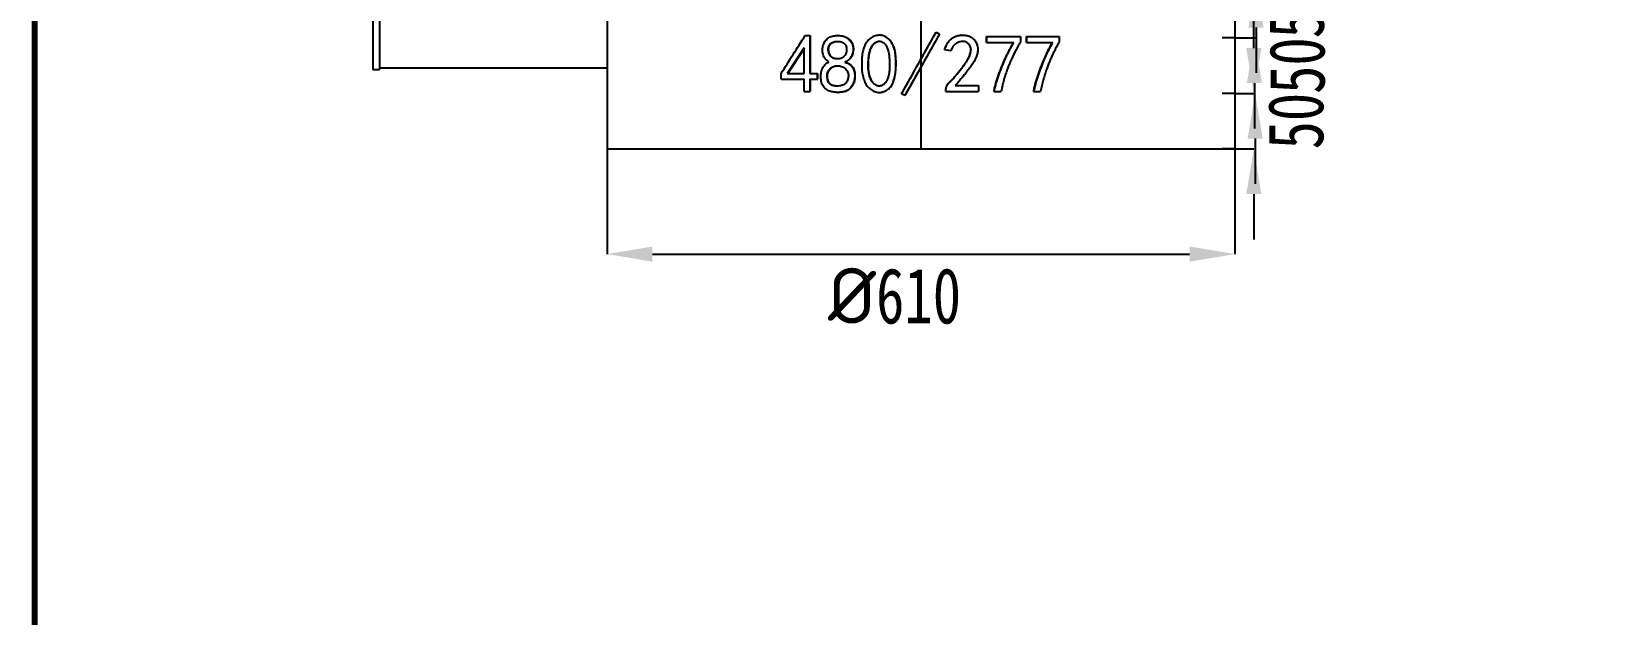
# Model space of a CAD drawing. Header units: millimetres. Extents: x 0 to 6631, y 0 to 4689.
# Drawn here: x 408 to 1829, y 2341 to 2866 of the extents above; entities that cross this region are included whole.
import ezdxf

# ---------------------------------------------------------------- set-up
doc = ezdxf.new("R2010")
doc.units = ezdxf.units.MM
doc.header["$LTSCALE"] = 13
doc.linetypes.add('CENTERX2', pattern=[101.6, 63.5, -12.7, 12.7, -12.7])
for name, color, linetype in [('1', 4, 'Continuous'), ('中心线', 1, 'CENTERX2'), ('几何体', 7, 'Continuous'), ('尺寸', 3, 'Continuous'), ('草图直线', 1, 'Continuous')]:
    doc.layers.add(name, color=color, linetype=linetype)
doc.styles.add('SLDTEXTSTYLE0', font='hyswlongfangsong.ttf')
doc.dimstyles.new('SLDDIMSTYLE0', dxfattribs={"dimtxt": 50, "dimasz": 40.8, "dimexe": 0, "dimexo": 0.0625, "dimgap": 12.5, "dimtad": 2, "dimdec": 0, "dimrnd": 1e-09, "dimzin": 12, "dimdsep": 46, "dimtxsty": 'SLDTEXTSTYLE0', "dimsah": 1, "dimcen": 0.09, "dimadec": 0, "dimazin": 3, "dimtfac": 1, "dimtdec": 0, "dimtmove": 0, "dimatfit": 0, "dimfxl": 1, "dimfrac": 2, "dimtolj": 1, "dimtzin": 12, "dimarcsym": 0})
doc.dimstyles.new('SLDDIMSTYLE1', dxfattribs={"dimtxt": 50, "dimasz": 40.8, "dimexe": 0, "dimexo": 0.0625, "dimgap": 12.5, "dimtad": 2, "dimdec": 0, "dimrnd": 1e-09, "dimzin": 12, "dimdsep": 46, "dimtxsty": 'SLDTEXTSTYLE0', "dimsah": 1, "dimcen": 0.09, "dimadec": 0, "dimazin": 3, "dimtfac": 1, "dimtdec": 0, "dimtofl": 0, "dimtmove": 0, "dimatfit": 3, "dimfxl": 1, "dimfrac": 2, "dimtolj": 1, "dimtzin": 12, "dimarcsym": 0})

# ---------------------------------------------------------------- blocks, each defined once
blk = doc.blocks.new('*D11')
at = {"layer": 'Defpoints', "color": 0, "transparency": 16777216}
for p in [(1490.7, 2810.7), (1507.7, 2810.7), (1490.7, 2760.7)]:
    blk.add_point(p, dxfattribs=at)
at = {"layer": '尺寸', "color": 0, "lineweight": -2, "transparency": 16777216}
for p, q in [((1507.7, 2851.5), (1507.7, 2892.3)), ((1490.8, 2810.7), (1507.7, 2810.7)), ((1490.8, 2760.7), (1507.7, 2760.7)), ((1507.7, 2719.9), (1507.7, 2679.1))]:
    blk.add_line(p, q, dxfattribs=at)
at = {"layer": '尺寸', "color": 0, "transparency": 16777216}
for points in [[(1500.9, 2851.5), (1514.5, 2851.5), (1507.7, 2810.7)], [(1500.9, 2719.9), (1514.5, 2719.9), (1507.7, 2760.7)]]:
    blk.add_solid(points, dxfattribs=at)
at = {"layer": '尺寸', "color": 0, "transparency": 16777216, "insert": (1520.2, 2785.7), "char_height": 50, "attachment_point": 2, "rotation": 90, "style": 'SLDTEXTSTYLE0'}
blk.add_mtext('\\A1;50', dxfattribs=at)
blk = doc.blocks.new('*D12')
at = {"layer": 'Defpoints', "color": 0, "transparency": 16777216}
for p in [(1490.7, 2860.7), (1508.9, 2860.7), (1490.7, 2810.7)]:
    blk.add_point(p, dxfattribs=at)
at = {"layer": '尺寸', "color": 0, "lineweight": -2, "transparency": 16777216}
for p, q in [((1508.9, 2901.5), (1508.9, 2942.3)), ((1490.8, 2860.7), (1508.9, 2860.7)), ((1490.8, 2810.7), (1508.9, 2810.7)), ((1508.9, 2769.9), (1508.9, 2729.1))]:
    blk.add_line(p, q, dxfattribs=at)
at = {"layer": '尺寸', "color": 0, "transparency": 16777216}
for points in [[(1502.1, 2901.5), (1515.7, 2901.5), (1508.9, 2860.7)], [(1502.1, 2769.9), (1515.7, 2769.9), (1508.9, 2810.7)]]:
    blk.add_solid(points, dxfattribs=at)
at = {"layer": '尺寸', "color": 0, "transparency": 16777216, "insert": (1521.4, 2835.7), "char_height": 50, "attachment_point": 2, "rotation": 90, "style": 'SLDTEXTSTYLE0'}
blk.add_mtext('\\A1;50', dxfattribs=at)
blk = doc.blocks.new('*D13')
at = {"layer": 'Defpoints', "color": 0, "transparency": 16777216}
for p in [(1490.7, 2910.7), (1508.2, 2910.7), (1490.7, 2860.7)]:
    blk.add_point(p, dxfattribs=at)
at = {"layer": '尺寸', "color": 0, "lineweight": -2, "transparency": 16777216}
for p, q in [((1508.2, 2951.5), (1508.2, 2992.3)), ((1490.8, 2910.7), (1508.2, 2910.7)), ((1490.8, 2860.7), (1508.2, 2860.7)), ((1508.2, 2819.9), (1508.2, 2779.1))]:
    blk.add_line(p, q, dxfattribs=at)
at = {"layer": '尺寸', "color": 0, "transparency": 16777216}
for points in [[(1501.4, 2951.5), (1515, 2951.5), (1508.2, 2910.7)], [(1501.4, 2819.9), (1515, 2819.9), (1508.2, 2860.7)]]:
    blk.add_solid(points, dxfattribs=at)
at = {"layer": '尺寸', "color": 0, "transparency": 16777216, "insert": (1520.7, 2885.7), "char_height": 50, "attachment_point": 2, "rotation": 90, "style": 'SLDTEXTSTYLE0'}
blk.add_mtext('\\A1;50', dxfattribs=at)
blk = doc.blocks.new('*D14')
at = {"layer": 'Defpoints', "color": 0, "transparency": 16777216}
for p in [(1490.7, 2960.7), (1509.7, 2960.7), (1490.7, 2910.7)]:
    blk.add_point(p, dxfattribs=at)
at = {"layer": '尺寸', "color": 0, "lineweight": -2, "transparency": 16777216}
for p, q in [((1509.7, 3001.5), (1509.7, 3042.3)), ((1490.8, 2960.7), (1509.7, 2960.7)), ((1490.8, 2910.7), (1509.7, 2910.7)), ((1509.7, 2869.9), (1509.7, 2829.1))]:
    blk.add_line(p, q, dxfattribs=at)
at = {"layer": '尺寸', "color": 0, "transparency": 16777216}
for points in [[(1502.9, 3001.5), (1516.5, 3001.5), (1509.7, 2960.7)], [(1502.9, 2869.9), (1516.5, 2869.9), (1509.7, 2910.7)]]:
    blk.add_solid(points, dxfattribs=at)
at = {"layer": '尺寸', "color": 0, "transparency": 16777216, "insert": (1522.2, 2935.7), "char_height": 50, "attachment_point": 2, "rotation": 90, "style": 'SLDTEXTSTYLE0'}
blk.add_mtext('\\A1;50', dxfattribs=at)
blk = doc.blocks.new('*D17')
at = {"layer": 'Defpoints', "color": 0, "transparency": 16777216}
for p in [(925.7, 2760.7), (1490.7, 2760.7), (1490.7, 2665.9)]:
    blk.add_point(p, dxfattribs=at)
at = {"layer": '尺寸', "color": 0, "lineweight": -2, "transparency": 16777216}
for p, q in [((925.7, 2760.6), (925.7, 2665.9)), ((1490.7, 2760.6), (1490.7, 2665.9)), ((966.5, 2665.9), (1449.9, 2665.9))]:
    blk.add_line(p, q, dxfattribs=at)
at = {"layer": '尺寸', "color": 0, "transparency": 16777216}
for points in [[(966.5, 2672.7), (966.5, 2659.1), (925.7, 2665.9)], [(1449.9, 2672.7), (1449.9, 2659.1), (1490.7, 2665.9)]]:
    blk.add_solid(points, dxfattribs=at)
at = {"layer": '尺寸', "color": 0, "transparency": 16777216, "insert": (1184.3, 2653.4), "char_height": 50, "attachment_point": 2, "style": 'SLDTEXTSTYLE0'}
blk.add_mtext('\\A1;{\\fISOCPEUR|b0|i0|c0|p34;%%C}610', dxfattribs=at)

msp = doc.modelspace()

# ---------------------------------------------------------------- linework, layer by layer
at = {"layer": '1', "color": 0, "lineweight": 40, "const_width": 5.53}
msp.add_lwpolyline([(410.47, 173.66), (6472.75, 173.66), (6472.75, 4530.93), (410.47, 4530.93), (410.47, 173.66)], dxfattribs=at)
at = {"layer": '中心线'}
msp.add_line((1208.24, 2760.69), (1208.24, 3752.43), dxfattribs=at)
at = {"layer": '几何体'}
for p, q in [((1490.74, 2760.69), (1490.74, 3710.58)), ((714.74, 2892.08), (714.74, 2832.08)), ((720.74, 2892.08), (720.74, 2832.08)), ((925.74, 2890.58), (925.74, 2833.58)), ((1103.94, 2862.74), (1108.04, 2862.74)), ((1108.04, 2862.74), (1108.04, 2828.53)), ((1108.04, 2862.74), (1108.39, 2862.74)), ((1108.39, 2862.74), (1108.39, 2828.53)), ((1133.16, 2862.74), (1132.9, 2862.74)), ((1170.8, 2863.03), (1170.67, 2863.03)), ((1208.24, 2841.68), (1221.68, 2865.66)), ((1221.73, 2865.66), (1221.68, 2865.66)), ((1221.73, 2865.66), (1224.66, 2863.91)), ((1243.94, 2863.03), (1243.81, 2863.03)), ((1246.19, 2863.14), (1246.05, 2863.14)), ((1267.16, 2856.6), (1267.16, 2861.86)), ((1267.16, 2861.86), (1267.37, 2861.86)), ((1267.37, 2856.6), (1267.37, 2861.86)), ((1267.37, 2861.86), (1297.65, 2861.86)), ((1297.65, 2861.86), (1297.65, 2856.89)), ((1303.14, 2856.6), (1303.14, 2861.86)), ((1303.14, 2861.86), (1303.47, 2861.86)), ((1303.47, 2856.6), (1303.47, 2861.86)), ((1303.47, 2861.86), (1332.4, 2861.86)), ((1332.4, 2861.86), (1332.4, 2856.89)), ((1102.85, 2851.63), (1087.78, 2828.53)), ((1102.85, 2851.05), (1088.2, 2828.53)), ((1102.85, 2828.53), (1102.85, 2851.63)), ((1234.81, 2848.99), (1229.27, 2849.87)), ((1229.34, 2849.87), (1229.27, 2849.87)), ((1234.9, 2848.99), (1229.34, 2849.87)), ((1234.9, 2848.99), (1234.81, 2848.99)), ((1267.16, 2856.6), (1267.37, 2856.6)), ((1267.37, 2856.6), (1291.78, 2856.6)), ((1303.14, 2856.6), (1303.47, 2856.6)), ((1303.47, 2856.6), (1326.83, 2856.6)), ((714.74, 2832.08), (720.74, 2832.08)), ((720.74, 2833.58), (925.74, 2833.58)), ((925.74, 2833.58), (925.74, 2760.69)), ((1139.67, 2838.76), (1139.91, 2838.76)), ((1208.15, 2834.56), (1193.62, 2808.64)), ((1082.23, 2823.56), (1082.23, 2828.53)), ((1082.23, 2823.56), (1102.85, 2823.56)), ((1087.78, 2828.53), (1102.85, 2828.53)), ((1102.85, 2812.44), (1102.85, 2823.56)), ((1108.04, 2828.53), (1114.66, 2828.53)), ((1108.04, 2823.56), (1108.04, 2812.44)), ((1108.04, 2823.56), (1114.66, 2823.56)), ((1108.39, 2823.56), (1108.39, 2812.44)), ((1114.66, 2828.53), (1114.66, 2823.56)), ((1114.66, 2828.53), (1114.99, 2828.53)), ((1114.66, 2823.56), (1114.99, 2823.56)), ((1114.99, 2828.53), (1114.99, 2823.56)), ((1238.99, 2817.71), (1259.88, 2817.71)), ((1259.88, 2817.71), (1259.88, 2812.44)), ((1102.85, 2812.44), (1108.04, 2812.44)), ((1108.04, 2812.44), (1108.39, 2812.44)), ((1133.25, 2811.57), (1133.52, 2811.57)), ((1170.65, 2811.52), (1170.79, 2811.52)), ((1193.57, 2808.64), (1190.64, 2810.4)), ((1193.57, 2808.64), (1193.62, 2808.64)), ((1230.51, 2813.61), (1230.44, 2813.61)), ((1230.44, 2812.44), (1230.44, 2813.61)), ((1230.51, 2812.44), (1230.44, 2812.44)), ((1230.51, 2812.44), (1230.51, 2813.61)), ((1230.51, 2812.44), (1259.88, 2812.44)), ((1273.72, 2812.44), (1273.95, 2812.44)), ((1273.95, 2812.44), (1280.21, 2812.44)), ((1309.44, 2812.44), (1309.8, 2812.44)), ((1309.8, 2812.44), (1315.8, 2812.44)), ((925.74, 2760.69), (1490.74, 2760.69))]:
    msp.add_line(p, q, dxfattribs=at)
for points in [[(1082.23, 2828.53), (1085.79, 2834.23), (1092.93, 2845.63), (1100.27, 2857.03), (1103.94, 2862.74)], [(1190.64, 2810.4), (1195.82, 2819.61), (1206.18, 2838.03), (1216.55, 2856.45), (1221.73, 2865.66)], [(1224.66, 2863.91), (1219.48, 2854.7), (1209.12, 2836.27), (1198.75, 2817.85), (1193.57, 2808.64)]]:
    msp.add_open_spline(points, degree=3, dxfattribs=at)
for points, knots in [([(1125.25, 2839.05), (1124.85, 2839.32), (1124.04, 2839.84), (1122.91, 2840.73), (1121.74, 2841.92), (1120.68, 2843.56), (1120, 2845.66), (1119.59, 2847.83), (1119.45, 2850.04), (1119.59, 2852.25), (1120.1, 2854.41), (1121.06, 2856.38), (1122.3, 2858.19), (1123.78, 2859.78), (1125.46, 2861.12), (1127.41, 2862), (1129.49, 2862.49), (1131.63, 2862.74), (1133.77, 2862.75), (1135.91, 2862.59), (1138.03, 2862.2), (1140.06, 2861.45), (1141.92, 2860.32), (1143.69, 2859.04), (1145.11, 2857.36), (1146.17, 2855.42), (1146.85, 2853.32), (1147.13, 2851.11), (1147, 2848.9), (1146.59, 2846.73), (1145.96, 2844.6), (1144.81, 2842.71), (1143.5, 2841.27), (1142.18, 2840.21), (1140.96, 2839.43), (1140.1, 2838.98), (1139.67, 2838.76)], [0, 0, 0, 0, 0.0211772, 0.042109, 0.0625792, 0.0937609, 0.1249662, 0.1561805, 0.1873945, 0.2185972, 0.2497887, 0.2807854, 0.3122444, 0.3436973, 0.3747882, 0.4054943, 0.4370253, 0.4687094, 0.5000025, 0.5313322, 0.5626507, 0.5939455, 0.6252408, 0.6565109, 0.6877312, 0.7188796, 0.7501473, 0.7813329, 0.8125381, 0.8437522, 0.8749548, 0.906163, 0.9373975, 0.9581713, 0.9789165, 1, 1, 1, 1]), ([(1133.16, 2862.71), (1133.75, 2862.71), (1135.13, 2862.71), (1137.19, 2862.44), (1139.05, 2861.93), (1140.52, 2861.29), (1141.73, 2860.57), (1143.04, 2859.71), (1144.33, 2858.6), (1145.44, 2857.16), (1146.33, 2855.52), (1146.95, 2853.72), (1147.3, 2851.78), (1147.29, 2849.66), (1146.96, 2847.4), (1146.4, 2845.18), (1145.39, 2843.21), (1144.38, 2841.95), (1143.56, 2841.17), (1143.07, 2840.75), (1142.56, 2840.34), (1142.02, 2839.96), (1141.45, 2839.6), (1140.74, 2839.19), (1140.22, 2838.92), (1139.91, 2838.76)], [0, 0, 0, 0, 0.0505037, 0.1182692, 0.1772726, 0.214433, 0.2540001, 0.29625, 0.3467812, 0.3964725, 0.4478908, 0.5009195, 0.5540052, 0.6101453, 0.6761309, 0.7422578, 0.799396, 0.8588583, 0.8764402, 0.8946616, 0.9129346, 0.9313476, 0.950246, 0.9703909, 1, 1, 1, 1]), ([(1154.86, 2840.36), (1154.9, 2841.29), (1155, 2843.16), (1155.29, 2845.95), (1155.86, 2849.17), (1156.9, 2852.75), (1158.56, 2855.84), (1160.25, 2858.06), (1161.7, 2859.57), (1163.31, 2860.9), (1165.13, 2861.93), (1167.11, 2862.62), (1169.17, 2862.98), (1171.26, 2863.07), (1173.34, 2862.86), (1175.34, 2862.2), (1177.19, 2861.2), (1178.82, 2859.87), (1180.74, 2857.83), (1182.29, 2855.48), (1183.46, 2852.94), (1184.52, 2849.86), (1185.29, 2845.49), (1185.68, 2839.9), (1185.63, 2834.76), (1185.31, 2830.09), (1184.69, 2825.94), (1183.58, 2821.88), (1182.15, 2818.67), (1180.55, 2816.37), (1179.1, 2814.85), (1177.43, 2813.57), (1175.58, 2812.57), (1173.61, 2811.85), (1171.54, 2811.48), (1169.44, 2811.52), (1167.39, 2811.96), (1165.45, 2812.74), (1163.63, 2813.75), (1161.92, 2814.96), (1160.39, 2816.38), (1159.07, 2818.01), (1158.09, 2819.87), (1157.26, 2821.79), (1156.29, 2824.41), (1155.39, 2827.8), (1154.88, 2831.98), (1154.74, 2836.18), (1154.82, 2838.97), (1154.86, 2840.36)], [0, 0, 0, 0, 0.0206812, 0.0419076, 0.062467, 0.0936749, 0.1248841, 0.1405159, 0.1561532, 0.1717941, 0.1874384, 0.203088, 0.2187489, 0.2344115, 0.2500653, 0.2657126, 0.2813556, 0.296992, 0.312628, 0.343839, 0.3594624, 0.3750811, 0.4165119, 0.457999, 0.4999645, 0.5311958, 0.5624252, 0.5936473, 0.6248497, 0.6404774, 0.6561054, 0.6717471, 0.6873957, 0.7030439, 0.7187026, 0.7343587, 0.7500106, 0.7656607, 0.781316, 0.7969472, 0.8125998, 0.8282241, 0.843845, 0.8594697, 0.8750926, 0.9063162, 0.9375338, 0.9689705, 1, 1, 1, 1]), ([(1170.79, 2811.57), (1171.08, 2811.56), (1172.07, 2811.51), (1173.73, 2811.87), (1175.69, 2812.57), (1177.53, 2813.57), (1179.2, 2814.85), (1180.64, 2816.37), (1181.98, 2818.29), (1183.12, 2820.59), (1184.04, 2823.24), (1184.73, 2825.95), (1185.18, 2828.7), (1185.49, 2831.48), (1185.71, 2835.22), (1185.76, 2839.9), (1185.37, 2845.49), (1184.49, 2850.55), (1182.77, 2854.89), (1180.84, 2857.83), (1178.93, 2859.87), (1177.3, 2861.19), (1175.46, 2862.21), (1173.47, 2862.84), (1171.89, 2863.06), (1171, 2863.01), (1170.81, 2863)], [0, 0, 0, 0, 0.0132971, 0.0448389, 0.076369, 0.1079124, 0.1394577, 0.1709926, 0.2025431, 0.2447119, 0.2867972, 0.328751, 0.3709975, 0.4123813, 0.4550109, 0.5398306, 0.623685, 0.7074194, 0.7704609, 0.8334775, 0.8650291, 0.8965658, 0.9280981, 0.9596242, 0.9911544, 1, 1, 1, 1]), ([(1229.27, 2849.87), (1229.47, 2850.42), (1229.86, 2851.52), (1230.57, 2853.13), (1231.46, 2854.96), (1232.69, 2856.96), (1234.38, 2858.98), (1236.41, 2860.66), (1238.33, 2861.72), (1239.96, 2862.34), (1241.23, 2862.68), (1242.51, 2862.92), (1243.38, 2862.99), (1243.81, 2863.03)], [0, 0, 0, 0, 0.0833235, 0.1665957, 0.2501305, 0.3751181, 0.5000683, 0.6249706, 0.7498968, 0.8124173, 0.8749397, 0.9374669, 1, 1, 1, 1]), ([(1229.34, 2849.87), (1229.54, 2850.42), (1229.94, 2851.52), (1230.64, 2853.13), (1231.55, 2854.96), (1232.78, 2856.96), (1234.47, 2858.98), (1236.51, 2860.66), (1238.44, 2861.72), (1240.08, 2862.34), (1241.35, 2862.68), (1242.63, 2862.92), (1243.5, 2862.99), (1243.94, 2863.03)], [0, 0, 0, 0, 0.0832086, 0.1663713, 0.2498005, 0.3746766, 0.4995761, 0.6245065, 0.7495366, 0.8121323, 0.874743, 0.9373661, 1, 1, 1, 1]), ([(1243.94, 2863.03), (1244.37, 2863.06), (1245.23, 2863.13), (1246.51, 2863.16), (1248.01, 2863.07), (1249.7, 2862.82), (1251.53, 2862.2), (1253.24, 2861.32), (1254.85, 2860.25), (1256.23, 2858.88), (1257.34, 2857.29), (1258.25, 2855.59), (1258.89, 2853.75), (1259.21, 2851.84), (1259.29, 2849.9), (1259.16, 2847.96), (1258.81, 2846.05), (1258.2, 2844.21), (1257.17, 2841.66), (1255.45, 2838.56), (1253.05, 2834.96), (1250.44, 2831.52), (1248.2, 2828.67), (1246.29, 2826.33), (1244.83, 2824.58), (1243.36, 2822.81), (1241.91, 2821.1), (1240.44, 2819.4), (1239.46, 2818.26), (1238.99, 2817.71)], [0, 0, 0, 0, 0.02113, 0.0418348, 0.0626498, 0.0939516, 0.1252388, 0.156527, 0.1877975, 0.2190289, 0.2502605, 0.2815918, 0.3126803, 0.3438773, 0.37508, 0.4062867, 0.4374851, 0.468706, 0.4999287, 0.5706349, 0.6399561, 0.7098177, 0.7800071, 0.815636, 0.8565555, 0.8906738, 0.9272014, 0.9648616, 1, 1, 1, 1]), ([(1243.81, 2863.03), (1244.28, 2863.07), (1245.03, 2863.13), (1245.78, 2863.14), (1246.05, 2863.14)], [0, 0, 0, 0, 0.6306987, 1, 1, 1, 1]), ([(1124.69, 2849.87), (1124.82, 2848.77), (1125, 2847.11), (1126.03, 2845.18), (1126.96, 2843.84), (1128.2, 2842.78), (1129.66, 2842.1), (1131.22, 2841.75), (1132.82, 2841.65), (1134.42, 2841.74), (1135.99, 2842.07), (1137.48, 2842.71), (1138.78, 2843.71), (1139.79, 2844.99), (1140.59, 2846.43), (1141.08, 2848.02), (1141.27, 2849.66), (1141.22, 2851.31), (1140.93, 2852.94), (1140.24, 2854.46), (1139.17, 2855.71), (1137.81, 2856.61), (1136.3, 2857.19), (1134.72, 2857.48), (1132.59, 2857.56), (1130.46, 2857.35), (1128.68, 2856.75), (1127.74, 2856.25), (1126.87, 2855.61), (1126, 2854.57), (1125.25, 2853.11), (1124.77, 2851.52), (1124.72, 2850.42), (1124.69, 2849.87)], [0, 0, 0, 0, 0.0621159, 0.0933546, 0.1246053, 0.1558422, 0.1871207, 0.218429, 0.249767, 0.2811059, 0.3124172, 0.3437089, 0.3749658, 0.4062097, 0.4374373, 0.468656, 0.4998753, 0.5310933, 0.5622995, 0.5934891, 0.6247037, 0.6559628, 0.6872709, 0.7185963, 0.7499349, 0.8125153, 0.8438258, 0.8601201, 0.8751442, 0.9063676, 0.9375851, 0.9687977, 1, 1, 1, 1]), ([(1124.99, 2849.87), (1125.01, 2850.42), (1125.06, 2851.52), (1125.54, 2853.11), (1126.29, 2854.57), (1127.16, 2855.61), (1128.02, 2856.24), (1128.96, 2856.75), (1130.73, 2857.34), (1132.39, 2857.57), (1133.51, 2857.51), (1133.56, 2857.51)], [0, 0, 0, 0, 0.1233137, 0.2466351, 0.3699121, 0.4931171, 0.5523562, 0.6165756, 0.7399286, 0.9863964, 1, 1, 1, 1]), ([(1133.12, 2841.69), (1133.11, 2841.69), (1132.57, 2841.65), (1131.5, 2841.76), (1129.94, 2842.1), (1128.72, 2842.67), (1127.86, 2843.31), (1127.09, 2844.06), (1126.32, 2845.18), (1125.29, 2847.12), (1125.11, 2848.77), (1124.99, 2849.87)], [0, 0, 0, 0, 0.00250555, 0.12740891, 0.25221361, 0.37695433, 0.43941229, 0.50190513, 0.62673698, 0.75158798, 1, 1, 1, 1]), ([(1160.92, 2842.12), (1160.76, 2840.08), (1160.44, 2836), (1160.85, 2830.87), (1161.67, 2826.86), (1162.61, 2823.94), (1163.78, 2821.65), (1165.02, 2820.02), (1166.12, 2818.96), (1167.37, 2818.07), (1168.77, 2817.45), (1170.29, 2817.18), (1171.82, 2817.33), (1173.27, 2817.86), (1174.58, 2818.67), (1175.72, 2819.7), (1176.97, 2821.33), (1178.08, 2823.65), (1178.92, 2826.6), (1179.52, 2829.62), (1179.79, 2832.46), (1179.84, 2835.14), (1179.79, 2837.6), (1179.73, 2840.11), (1179.6, 2842.54), (1179.43, 2844.85), (1179.18, 2846.98), (1178.74, 2848.98), (1177.98, 2851.24), (1177.05, 2853.27), (1175.93, 2854.98), (1174.88, 2856.11), (1173.61, 2856.99), (1172.16, 2857.51), (1170.63, 2857.68), (1169.11, 2857.49), (1167.67, 2856.93), (1166.41, 2856.06), (1165.32, 2854.98), (1164.05, 2853.38), (1162.88, 2851.09), (1161.94, 2848.17), (1161.29, 2845.16), (1161.05, 2843.13), (1160.92, 2842.12)], [0, 0, 0, 0, 0.06246, 0.1248895, 0.1561321, 0.187367, 0.2185917, 0.2342292, 0.2498677, 0.2655151, 0.2811622, 0.2968064, 0.3124471, 0.3280981, 0.3437461, 0.3593835, 0.3750158, 0.406218, 0.4374583, 0.4686995, 0.4999378, 0.5246186, 0.5504592, 0.5751856, 0.6010324, 0.6249255, 0.6459085, 0.6664529, 0.687414, 0.7186497, 0.7342843, 0.749914, 0.7655438, 0.7811847, 0.7968404, 0.812486, 0.8281336, 0.8437747, 0.8594153, 0.8750529, 0.9062726, 0.9375128, 0.9687543, 1, 1, 1, 1]), ([(1161.09, 2842.12), (1161.21, 2843.13), (1161.46, 2845.16), (1162.1, 2848.17), (1163.04, 2851.09), (1164.21, 2853.38), (1165.47, 2854.98), (1166.55, 2856.06), (1167.81, 2856.94), (1169.24, 2857.46), (1170.31, 2857.68), (1170.86, 2857.61), (1170.91, 2857.6)], [0, 0, 0, 0, 0.1528303, 0.3056256, 0.458384, 0.6109763, 0.6873637, 0.7637311, 0.8400544, 0.9163599, 0.9926257, 1, 1, 1, 1]), ([(1230.44, 2813.61), (1230.47, 2813.98), (1230.54, 2814.63), (1230.74, 2815.57), (1231, 2816.4), (1231.42, 2817.48), (1232.13, 2818.79), (1232.98, 2819.91), (1233.7, 2820.71), (1234.39, 2821.4), (1235.3, 2822.25), (1236.42, 2823.39), (1237.57, 2824.6), (1238.68, 2825.86), (1239.59, 2826.91), (1240.35, 2827.8), (1241.09, 2828.69), (1241.91, 2829.71), (1242.79, 2830.8), (1244.16, 2832.53), (1245.96, 2834.88), (1247.99, 2837.7), (1249.67, 2840.29), (1251.3, 2843.08), (1252.38, 2845.79), (1252.94, 2848.28), (1253.1, 2850.46), (1252.69, 2852.53), (1251.71, 2854.3), (1250.72, 2855.45), (1249.54, 2856.4), (1248.2, 2857.09), (1246.88, 2857.47), (1246.02, 2857.48), (1245.64, 2857.49)], [0, 0, 0, 0, 0.0199032, 0.0355307, 0.0515271, 0.0672166, 0.0983227, 0.1316265, 0.1430592, 0.1566319, 0.1843989, 0.2107351, 0.243175, 0.2749831, 0.3016417, 0.3186121, 0.3385379, 0.3642861, 0.3897762, 0.4145614, 0.4838484, 0.5506394, 0.6027387, 0.6513092, 0.7260956, 0.7595118, 0.7889948, 0.8438592, 0.8707376, 0.8978086, 0.9259578, 0.9526735, 0.9793326, 1, 1, 1, 1]), ([(1230.51, 2813.61), (1230.57, 2814.1), (1230.67, 2815.07), (1231.09, 2816.48), (1231.93, 2818.43), (1233.6, 2820.68), (1236.16, 2822.93), (1238.45, 2825.46), (1240.72, 2828.08), (1242.78, 2830.63), (1244.62, 2832.96), (1246.26, 2835.12), (1247.81, 2837.26), (1249.33, 2839.51), (1250.62, 2841.66), (1251.72, 2843.76), (1252.5, 2845.81), (1253.06, 2847.94), (1253.26, 2850.14), (1252.9, 2852.33), (1251.93, 2854.32), (1250.41, 2855.92), (1248.84, 2856.89), (1247.45, 2857.34), (1246.39, 2857.52), (1245.29, 2857.52), (1243.84, 2857.35), (1242.06, 2856.86), (1240.1, 2855.86), (1238.32, 2854.57), (1237.01, 2853.11), (1236.08, 2851.68), (1235.44, 2850.37), (1235.08, 2849.46), (1234.9, 2848.99)], [0, 0, 0, 0, 0.0207235, 0.0416882, 0.0624544, 0.1110405, 0.1595342, 0.2082853, 0.25694, 0.3077488, 0.3486022, 0.3840327, 0.4241176, 0.4614984, 0.5001709, 0.5314148, 0.5626502, 0.5938692, 0.6250472, 0.6562008, 0.6873533, 0.7185443, 0.7497592, 0.7654194, 0.781083, 0.7961732, 0.8124177, 0.8437121, 0.8749998, 0.9062634, 0.9375017, 0.9582424, 0.9788312, 1, 1, 1, 1]), ([(1273.72, 2812.44), (1274.02, 2813.71), (1274.62, 2816.16), (1275.61, 2819.85), (1276.74, 2823.51), (1277.94, 2827.18), (1279.24, 2830.79), (1280.61, 2834.33), (1281.98, 2837.62), (1283.29, 2840.62), (1284.55, 2843.35), (1285.85, 2846.05), (1287.2, 2848.73), (1288.59, 2851.37), (1290.03, 2853.99), (1291, 2855.73), (1291.48, 2856.6)], [0, 0, 0, 0, 0.0813419, 0.1578298, 0.2392043, 0.320992, 0.3996882, 0.4797341, 0.5596192, 0.622828, 0.6856611, 0.7485664, 0.8117347, 0.8742907, 0.937102, 1, 1, 1, 1]), ([(1273.95, 2812.44), (1274.26, 2813.71), (1274.85, 2816.16), (1275.85, 2819.85), (1276.98, 2823.51), (1278.19, 2827.18), (1279.49, 2830.79), (1280.87, 2834.33), (1282.24, 2837.62), (1283.56, 2840.62), (1284.82, 2843.35), (1286.13, 2846.05), (1287.48, 2848.73), (1288.88, 2851.37), (1290.32, 2853.99), (1291.29, 2855.73), (1291.78, 2856.6)], [0, 0, 0, 0, 0.0813178, 0.1577843, 0.2391381, 0.3209138, 0.3995992, 0.4796403, 0.5595274, 0.6227372, 0.6855803, 0.7484931, 0.8116781, 0.8742481, 0.9370799, 1, 1, 1, 1]), ([(1297.65, 2856.89), (1297, 2855.77), (1295.74, 2853.58), (1293.9, 2850.25), (1292.16, 2846.85), (1290.48, 2843.38), (1288.88, 2839.89), (1287.38, 2836.36), (1286.12, 2833.15), (1285.08, 2830.31), (1284.23, 2827.83), (1283.42, 2825.29), (1282.65, 2822.7), (1281.95, 2820.16), (1281.32, 2817.62), (1280.75, 2815.07), (1280.39, 2813.32), (1280.21, 2812.44)], [0, 0, 0, 0, 0.0814376, 0.1586963, 0.2395812, 0.3213019, 0.4000695, 0.4800745, 0.5610737, 0.6153846, 0.6691072, 0.724395, 0.7818935, 0.837225, 0.8888265, 0.9443828, 1, 1, 1, 1]), ([(1309.44, 2812.44), (1309.74, 2813.71), (1310.31, 2816.16), (1311.26, 2819.85), (1312.34, 2823.51), (1313.5, 2827.18), (1314.74, 2830.79), (1316.05, 2834.33), (1317.35, 2837.62), (1318.61, 2840.62), (1319.81, 2843.35), (1321.06, 2846.05), (1322.34, 2848.73), (1323.66, 2851.37), (1325.03, 2853.99), (1325.95, 2855.73), (1326.42, 2856.6)], [0, 0, 0, 0, 0.0813419, 0.1578298, 0.2392043, 0.320992, 0.3996882, 0.4797341, 0.5596192, 0.622828, 0.6856611, 0.7485664, 0.8117347, 0.8742907, 0.937102, 1, 1, 1, 1]), ([(1309.8, 2812.44), (1310.1, 2813.71), (1310.67, 2816.16), (1311.63, 2819.85), (1312.71, 2823.51), (1313.87, 2827.18), (1315.11, 2830.79), (1316.43, 2834.33), (1317.74, 2837.62), (1319, 2840.62), (1320.21, 2843.35), (1321.45, 2846.05), (1322.74, 2848.73), (1324.07, 2851.37), (1325.44, 2853.99), (1326.37, 2855.73), (1326.83, 2856.6)], [0, 0, 0, 0, 0.0813178, 0.1577843, 0.2391381, 0.3209138, 0.3995992, 0.4796403, 0.5595274, 0.6227372, 0.6855803, 0.7484931, 0.8116781, 0.8742481, 0.9370799, 1, 1, 1, 1]), ([(1332.4, 2856.89), (1331.79, 2855.77), (1330.6, 2853.58), (1328.85, 2850.25), (1327.19, 2846.85), (1325.59, 2843.38), (1324.07, 2839.89), (1322.65, 2836.36), (1321.44, 2833.15), (1320.45, 2830.31), (1319.64, 2827.83), (1318.87, 2825.29), (1318.14, 2822.7), (1317.47, 2820.16), (1316.86, 2817.62), (1316.32, 2815.07), (1315.98, 2813.32), (1315.8, 2812.44)], [0, 0, 0, 0, 0.08143762, 0.1586963, 0.23958116, 0.32130186, 0.40006954, 0.48007454, 0.56107366, 0.61538461, 0.66910716, 0.72439498, 0.78189352, 0.83722503, 0.8888265, 0.9443828, 1, 1, 1, 1]), ([(1117.99, 2826.77), (1118.09, 2828.04), (1118.3, 2830.58), (1119.73, 2834.14), (1122.07, 2837.16), (1124.19, 2838.42), (1125.25, 2839.05)], [0, 0, 0, 0, 0.2497551, 0.4997448, 0.7494881, 1, 1, 1, 1]), ([(1139.67, 2838.76), (1140.1, 2838.62), (1140.97, 2838.35), (1142.21, 2837.81), (1143.32, 2837.23), (1144.27, 2836.59), (1145.34, 2835.73), (1146.48, 2834.43), (1147.47, 2832.6), (1148.14, 2830.65), (1148.48, 2828.6), (1148.57, 2826.51), (1148.45, 2824.4), (1148.17, 2822.34), (1147.56, 2820.34), (1146.61, 2818.49), (1145.51, 2816.73), (1144.23, 2815.11), (1142.64, 2813.79), (1140.82, 2812.83), (1138.92, 2812.15), (1136.92, 2811.78), (1134.91, 2811.58), (1132.87, 2811.55), (1130.86, 2811.64), (1128.87, 2811.89), (1126.9, 2812.33), (1125.01, 2813.01), (1123.25, 2814), (1121.64, 2815.25), (1120.3, 2816.8), (1119.27, 2818.59), (1118.6, 2820.57), (1118.29, 2822.4), (1118.09, 2824), (1118.01, 2825.38), (1118, 2826.3), (1117.99, 2826.77)], [0, 0, 0, 0, 0.0209276, 0.0417367, 0.062614, 0.0782568, 0.0938985, 0.1250885, 0.1562945, 0.1874926, 0.2173772, 0.249896, 0.2811073, 0.3123091, 0.3435061, 0.3747255, 0.4059643, 0.4372036, 0.4684308, 0.4997066, 0.5309474, 0.561598, 0.5935603, 0.6249517, 0.6562747, 0.687595, 0.7189051, 0.7502011, 0.7814818, 0.8127269, 0.8439613, 0.8751602, 0.9063546, 0.9375654, 0.9586219, 0.9789638, 1, 1, 1, 1]), ([(1123.71, 2827.06), (1123.7, 2826.43), (1123.69, 2825.16), (1123.99, 2823.26), (1124.53, 2821.43), (1125.43, 2819.75), (1126.85, 2818.5), (1128.54, 2817.74), (1130.35, 2817.36), (1132.49, 2817.17), (1134.95, 2817.34), (1137.38, 2817.84), (1139.35, 2818.81), (1140.75, 2820.11), (1141.71, 2821.76), (1142.36, 2823.55), (1142.74, 2825.42), (1142.8, 2827.33), (1142.55, 2829.23), (1141.78, 2831), (1140.59, 2832.47), (1139.14, 2833.67), (1137.53, 2834.62), (1135.79, 2835.3), (1133.95, 2835.6), (1132.1, 2835.58), (1130.28, 2835.27), (1128.54, 2834.63), (1126.96, 2833.63), (1125.61, 2832.34), (1124.55, 2830.76), (1123.88, 2828.97), (1123.76, 2827.7), (1123.71, 2827.06)], [0, 0, 0, 0, 0.0312202, 0.0624403, 0.0940973, 0.1248399, 0.1560172, 0.1872739, 0.2185901, 0.2499276, 0.2969035, 0.3438432, 0.3750987, 0.4063198, 0.4375055, 0.4687333, 0.4999509, 0.5311549, 0.5623513, 0.5935217, 0.6247316, 0.6560036, 0.6873008, 0.7186009, 0.7499107, 0.781234, 0.8125532, 0.8438479, 0.8751278, 0.9063765, 0.9375918, 0.9688003, 1, 1, 1, 1]), ([(1124.01, 2827.06), (1124.06, 2827.7), (1124.18, 2828.97), (1124.85, 2830.76), (1125.9, 2832.33), (1127.25, 2833.63), (1128.82, 2834.63), (1130.55, 2835.26), (1132.11, 2835.56), (1133.08, 2835.54), (1133.43, 2835.54)], [0, 0, 0, 0, 0.1320065, 0.264, 0.3959296, 0.5279006, 0.6599137, 0.7919175, 0.9239844, 1, 1, 1, 1]), ([(1139.91, 2838.76), (1140.23, 2838.66), (1140.76, 2838.49), (1141.51, 2838.21), (1142.16, 2837.93), (1142.79, 2837.63), (1143.37, 2837.31), (1144.26, 2836.78), (1145.35, 2835.94), (1146.54, 2834.63), (1147.45, 2833.08), (1148.42, 2830.67), (1148.8, 2827.9), (1148.71, 2825.03), (1148.49, 2822.88), (1147.97, 2820.89), (1147.14, 2819.04), (1146.11, 2817.29), (1144.98, 2815.74), (1143.79, 2814.5), (1141.94, 2813.21), (1139.76, 2812.28), (1137.28, 2811.8), (1135.37, 2811.58), (1134.08, 2811.6), (1133.52, 2811.61)], [0, 0, 0, 0, 0.0245662, 0.0420752, 0.0597225, 0.0771603, 0.0939269, 0.1091501, 0.1539511, 0.1947274, 0.2392328, 0.2847744, 0.3832812, 0.4396098, 0.4937838, 0.540769, 0.5881599, 0.6421048, 0.688747, 0.7290819, 0.7683209, 0.8552299, 0.9026863, 0.9578087, 1, 1, 1, 1]), ([(1170.66, 2817.27), (1170.58, 2817.26), (1170, 2817.19), (1168.91, 2817.47), (1167.51, 2818.07), (1166.26, 2818.96), (1165.17, 2820.02), (1164.24, 2821.25), (1163.47, 2822.57), (1162.62, 2824.42), (1161.83, 2826.86), (1161.15, 2830.21), (1160.76, 2833.95), (1160.73, 2838.05), (1160.97, 2840.77), (1161.09, 2842.12)], [0, 0, 0, 0, 0.008098, 0.0602235, 0.1123822, 0.1645726, 0.2167619, 0.2689748, 0.3211908, 0.3734156, 0.4778083, 0.5822487, 0.7214287, 0.8616853, 1, 1, 1, 1]), ([(1132.9, 2817.26), (1132.75, 2817.25), (1131.99, 2817.19), (1130.62, 2817.37), (1128.82, 2817.74), (1127.13, 2818.5), (1125.72, 2819.75), (1124.82, 2821.43), (1124.28, 2823.26), (1123.99, 2825.16), (1124, 2826.43), (1124.01, 2827.06)], [0, 0, 0, 0, 0.0297771, 0.1512038, 0.2725644, 0.3937469, 0.5147322, 0.6341621, 0.7572164, 0.878603, 1, 1, 1, 1])]:
    msp.add_open_spline(points, degree=3, knots=knots, dxfattribs=at)
at = {"layer": '草图直线'}
for p, q in [((1490.74, 2860.69), (1479.17, 2860.69)), ((1490.74, 2810.69), (1479.17, 2810.69)), ((1490.74, 2760.69), (1479.17, 2760.69))]:
    msp.add_line(p, q, dxfattribs=at)

# ---------------------------------------------------------------- dimensions: what is measured, and where the dimension line sits
at = {"layer": '尺寸'}
for base, p1, p2, picture, middle in [((1509.68, 2960.69), (1490.74, 2910.69), (1490.74, 2960.69), '*D14', (1509.68, 2935.69)), ((1508.2, 2910.69), (1490.74, 2860.69), (1490.74, 2910.69), '*D13', (1508.2, 2885.69)), ((1508.94, 2860.69), (1490.74, 2810.69), (1490.74, 2860.69), '*D12', (1508.94, 2835.69)), ((1507.65, 2810.69), (1490.74, 2760.69), (1490.74, 2810.69), '*D11', (1507.65, 2785.69))]:
    dim = msp.add_linear_dim(base=base, p1=p1, p2=p2, angle=90, dimstyle='SLDDIMSTYLE1', dxfattribs=at)
    dim.commit()
    dim.dimension.update_dxf_attribs({"geometry": picture, "text_midpoint": middle, "dimtype": 160})
dim = msp.add_linear_dim(base=(1490.74, 2665.94), p1=(925.74, 2760.69), p2=(1490.74, 2760.69), text='{\\fISOCPEUR|b0|i0|c0|p34;%%C}610', dimstyle='SLDDIMSTYLE0', override={"dimpost": ''}, dxfattribs=at)
dim.commit()
dim.dimension.update_dxf_attribs({"geometry": '*D17', "text_midpoint": (1184.26, 2665.94), "dimtype": 160})

doc.saveas('drawing.dxf')
